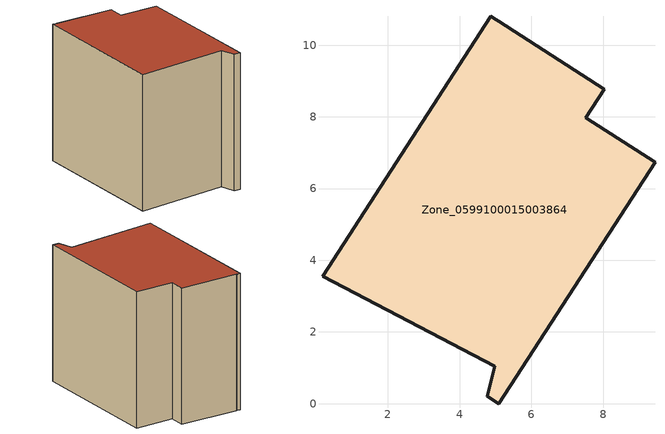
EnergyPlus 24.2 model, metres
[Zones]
Zone_0599100015003864
 floor ground (C_G): 4.98,1.05 0.17,3.55 4.87,10.8 5.02,10.71 5.08,10.67 8.03,8.77 7.52,7.98 9.45,6.74 5.09,0 4.77,0.2 z0.82
 wall outside (C_F): 9.45,6.74 7.52,7.98 8.03,8.77 5.08,10.67 5.02,10.71 4.87,10.8 0.17,3.55 4.98,1.05 4.77,0.2 5.09,0 9.45,6.74 z0.82:8.69
 roof outside (C_R): 8.03,8.77 5.08,10.67 5.02,10.71 4.87,10.8 0.17,3.55 4.98,1.05 4.77,0.2 5.09,0 9.45,6.74 7.52,7.98 z8.69
[BUILDING]
Pand.0599100015003864: North Axis=0; Terrain=City; Loads Convergence Tolerance Value=0.04; Temperature Convergence Tolerance Value=0.4; Solar Distribution=FullExterior; Maximum Number of Warmup Days=25; Minimum Number of Warmup Days=1
[Site:Location]
Rotterdam.The.Hague.AP_ZH_NLD Design_Conditions: Latitude=51.96; Longitude=4.45; Time Zone=1; Elevation=-4.5
[SITE:GROUNDTEMPERATURE:BUILDINGSURFACE]
18, 18, 18, 18, 18, 18, 18, 18, 18, 18, 18, 18
[MATERIAL] Thermal Absorptance=0.9; Solar Absorptance=0.7; Visible Absorptance=0.7
Name | Roughness | Thickness | Conductivity | Density | Specific Heat
G.TI.1965-1974 | MediumSmooth | 0.15 | 0.882353 | 540 | 1210
F.TI.1965-1974 | Rough | 0.3 | 0.697674 | 1920 | 840
R.TI.1965-1974 | MediumRough | 0.2 | 0.232558 | 1500 | 1000
[CONSTRUCTION]
C_G: G.TI.1965-1974
C_F: F.TI.1965-1974
C_R: R.TI.1965-1974
[ZONE]
Zone_0599100015003864: Type=1; Multiplier=1; Ceiling Height=Autocalculate; Volume=Autocalculate; Floor Area=autocalculate; Part of Total Floor Area=Yes
[ZONEINFILTRATION:DESIGNFLOWRATE]
Infil_Zone_0599100015003864: Zone or ZoneList or Space or SpaceList=Zone_0599100015003864; Schedule=AlwaysOn; Design Flow Rate Calculation Method=Flow/Area; Flow Rate per Floor Area=0.003; Constant Term Coefficient=1; Temperature Term Coefficient=0; Velocity Term Coefficient=0; Velocity Squared Term Coefficient=0
[HVACTEMPLATE:ZONE:IDEALLOADSAIRSYSTEM]
Zone_0599100015003864: Maximum Heating Supply Air Temperature=50; Minimum Cooling Supply Air Temperature=13; Maximum Heating Supply Air Humidity Ratio=0.0156; Minimum Cooling Supply Air Humidity Ratio=0.0077; Heating Limit=NoLimit; Cooling Limit=NoLimit; Dehumidification Control Type=ConstantSensibleHeatRatio; Cooling Sensible Heat Ratio=0.7; Dehumidification Setpoint=60; Humidification Control Type=None; Humidification Setpoint=30; Outdoor Air Method=None; Outdoor Air Flow Rate per Person=0.00944; Outdoor Air Flow Rate per Zone Floor Area=0; Outdoor Air Flow Rate per Zone=0; Demand Controlled Ventilation Type=None; Outdoor Air Economizer Type=NoEconomizer; Heat Recovery Type=None; Sensible Heat Recovery Effectiveness=0.7; Latent Heat Recovery Effectiveness=0.65
[ZONECONTROL:THERMOSTAT]
ThermostatControl_Zone_0599100015003864: Zone or ZoneList=Zone_0599100015003864; Control Type Schedule=DualSetpointControlType; Control 1=Thermostat_Zone_0599100015003864; Temperature Difference Between Cutout And Setpoint=0
[THERMOSTATSETPOINT:DUALSETPOINT]
Thermostat_Zone_0599100015003864: Heating Setpoint Temperature Schedule=HeatingSetpoint_Zone_0599100015003864; Cooling Setpoint Temperature Schedule=CoolingSetpoint_Zone_0599100015003864
[SCHEDULE:COMPACT]
HeatingSetpoint_Zone_0599100015003864: Through: 12/31, For: AllDays, Until: 24:00, 21
CoolingSetpoint_Zone_0599100015003864: Through: 12/31, For: AllDays, Until: 24:00, 24
DualSetpointControlType: Through: 12/31, For: AllDays, Until: 24:00, 4
AlwaysOn: Through: 12/31, For: AllDays, Until: 24:00, 1
